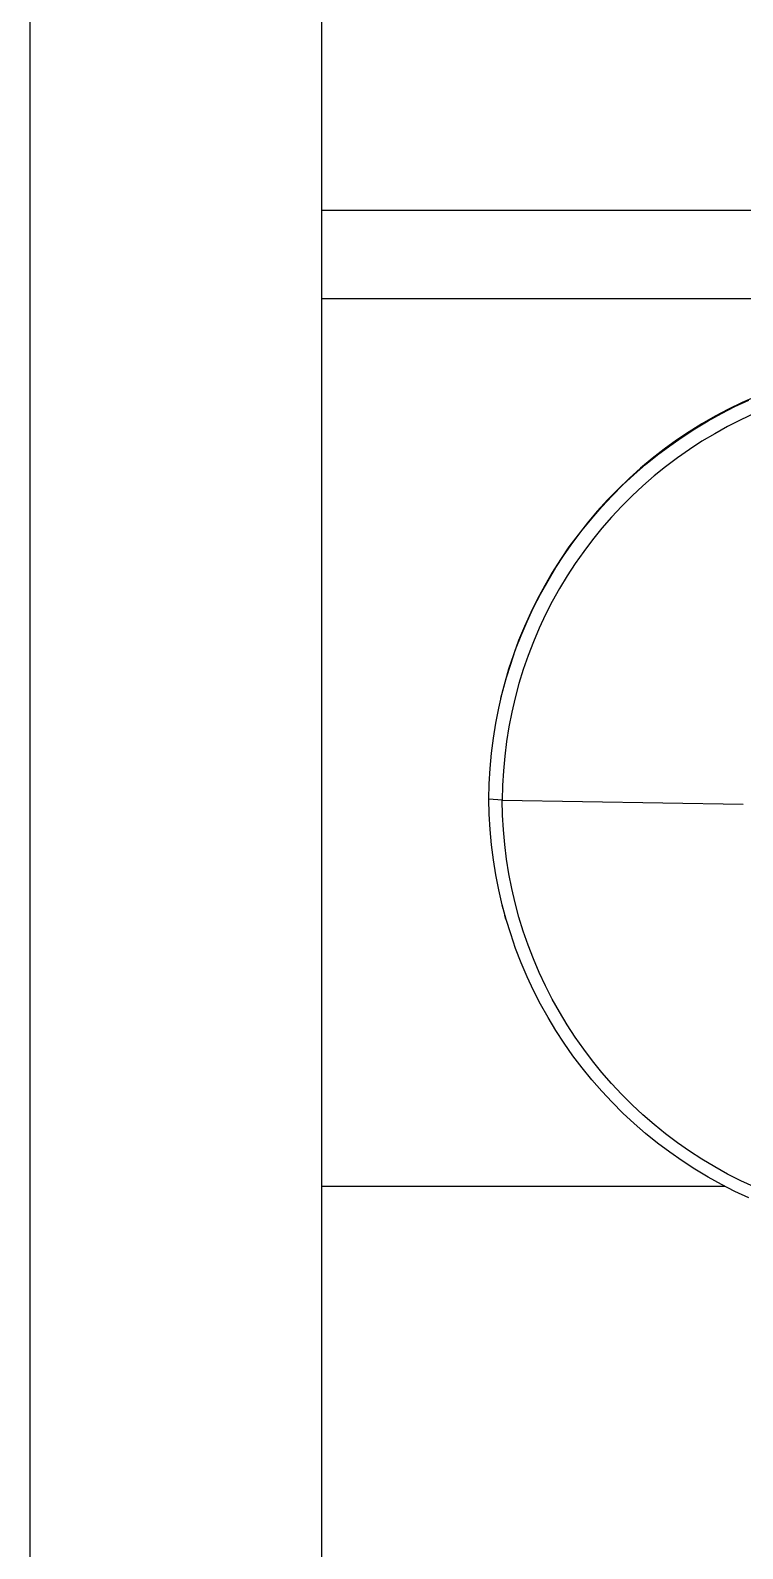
# Model space of a CAD drawing. Header units: millimetres. Extents: x -1283 to 2747, y -259 to 2557.
# Drawn here: x 1036.35 to 1043.68, y 2027.42 to 2043.03 of the extents above; entities that cross this region are included whole.
import ezdxf

# ---------------------------------------------------------------- set-up
doc = ezdxf.new("R2010")
doc.units = ezdxf.units.MM
doc.header["$MEASUREMENT"] = 0
doc.layers.add('Utwórz2D linie widoczne', color=7, linetype='Continuous', true_color=0x000000)

msp = doc.modelspace()

# ---------------------------------------------------------------- linework, layer by layer
at = {"layer": 'Utwórz2D linie widoczne'}
for p, q in [((1036.354, 1346.646), (1036.354, 2055.646)), ((1039.354, 1346.646), (1039.354, 2055.646)), ((1039.354, 2041.181), (1051.572, 2041.181)), ((1051.572, 2040.271), (1039.354, 2040.271)), ((1043.463, 2039.091), (1043.602, 2039.162)), ((1043.677, 2039.205), (1043.537, 2039.137)), ((1043.602, 2039.162), (1043.745, 2039.228)), ((1043.82, 2039.268), (1043.677, 2039.205)), ((1043.191, 2038.934), (1043.325, 2039.015)), ((1043.398, 2039.063), (1043.263, 2038.985)), ((1043.325, 2039.015), (1043.463, 2039.091)), ((1043.537, 2039.137), (1043.398, 2039.063)), ((1043.662, 2039.026), (1043.527, 2038.957)), ((1043.8, 2039.09), (1043.662, 2039.026)), ((1042.931, 2038.759), (1043.059, 2038.849)), ((1043.13, 2038.903), (1043, 2038.816)), ((1043.059, 2038.849), (1043.191, 2038.934)), ((1043.263, 2038.985), (1043.13, 2038.903)), ((1043.394, 2038.884), (1043.263, 2038.806)), ((1043.527, 2038.957), (1043.394, 2038.884)), ((1042.873, 2038.724), (1042.749, 2038.628)), ((1042.805, 2038.665), (1042.931, 2038.759)), ((1043, 2038.816), (1042.873, 2038.724)), ((1043.135, 2038.723), (1043.011, 2038.636)), ((1043.263, 2038.806), (1043.135, 2038.723)), ((1042.565, 2038.464), (1042.683, 2038.566)), ((1042.749, 2038.628), (1042.629, 2038.528)), ((1042.683, 2038.566), (1042.805, 2038.665)), ((1042.889, 2038.544), (1042.771, 2038.449)), ((1043.011, 2038.636), (1042.889, 2038.544)), ((1042.513, 2038.424), (1042.4, 2038.315)), ((1042.45, 2038.357), (1042.565, 2038.464)), ((1042.629, 2038.528), (1042.513, 2038.424)), ((1042.771, 2038.449), (1042.656, 2038.349)), ((1042.232, 2038.131), (1042.339, 2038.246)), ((1042.4, 2038.315), (1042.291, 2038.203)), ((1042.339, 2038.246), (1042.45, 2038.357)), ((1042.545, 2038.246), (1042.437, 2038.138)), ((1042.656, 2038.349), (1042.545, 2038.246)), ((1042.185, 2038.087), (1042.084, 2037.968)), ((1042.129, 2038.013), (1042.232, 2038.131)), ((1042.291, 2038.203), (1042.185, 2038.087)), ((1042.437, 2038.138), (1042.333, 2038.027)), ((1042.084, 2037.968), (1041.988, 2037.845)), ((1042.03, 2037.891), (1042.129, 2038.013)), ((1042.233, 2037.912), (1042.138, 2037.794)), ((1042.333, 2038.027), (1042.233, 2037.912)), ((1041.845, 2037.638), (1041.935, 2037.766)), ((1041.988, 2037.845), (1041.895, 2037.719)), ((1041.935, 2037.766), (1042.03, 2037.891)), ((1042.138, 2037.794), (1042.046, 2037.673)), ((1041.76, 2037.507), (1041.845, 2037.638)), ((1041.895, 2037.719), (1041.807, 2037.59)), ((1042.046, 2037.673), (1041.958, 2037.549)), ((1041.723, 2037.457), (1041.645, 2037.322)), ((1041.679, 2037.372), (1041.76, 2037.507)), ((1041.807, 2037.59), (1041.723, 2037.457)), ((1041.958, 2037.549), (1041.875, 2037.421)), ((1041.645, 2037.322), (1041.571, 2037.184)), ((1041.602, 2037.235), (1041.679, 2037.372)), ((1041.797, 2037.291), (1041.723, 2037.158)), ((1041.875, 2037.421), (1041.797, 2037.291)), ((1041.571, 2037.184), (1041.501, 2037.044)), ((1041.531, 2037.096), (1041.602, 2037.235)), ((1041.723, 2037.158), (1041.654, 2037.023)), ((1041.501, 2037.044), (1041.437, 2036.901)), ((1041.464, 2036.954), (1041.531, 2037.096)), ((1041.654, 2037.023), (1041.589, 2036.885)), ((1041.437, 2036.901), (1041.377, 2036.757)), ((1041.403, 2036.809), (1041.464, 2036.954)), ((1041.589, 2036.885), (1041.529, 2036.745)), ((1041.295, 2036.515), (1041.346, 2036.663)), ((1041.377, 2036.757), (1041.323, 2036.61)), ((1041.346, 2036.663), (1041.403, 2036.809)), ((1041.529, 2036.745), (1041.475, 2036.603)), ((1041.249, 2036.365), (1041.295, 2036.515)), ((1041.323, 2036.61), (1041.274, 2036.461)), ((1041.475, 2036.603), (1041.425, 2036.46)), ((1041.208, 2036.214), (1041.249, 2036.365)), ((1041.274, 2036.461), (1041.23, 2036.311)), ((1041.425, 2036.46), (1041.38, 2036.314)), ((1041.172, 2036.061), (1041.208, 2036.214)), ((1041.23, 2036.311), (1041.191, 2036.16)), ((1041.38, 2036.314), (1041.341, 2036.167)), ((1041.142, 2035.907), (1041.172, 2036.061)), ((1041.341, 2036.167), (1041.306, 2036.019)), ((1041.117, 2035.752), (1041.142, 2035.907)), ((1041.306, 2036.019), (1041.277, 2035.87)), ((1041.098, 2035.597), (1041.117, 2035.752)), ((1041.277, 2035.87), (1041.253, 2035.72)), ((1041.084, 2035.44), (1041.098, 2035.597)), ((1041.234, 2035.569), (1041.22, 2035.418)), ((1041.253, 2035.72), (1041.234, 2035.569)), ((1041.075, 2035.284), (1041.084, 2035.44)), ((1041.22, 2035.418), (1041.212, 2035.266)), ((1041.072, 2035.127), (1041.075, 2035.284)), ((1041.212, 2035.266), (1041.209, 2035.114)), ((1041.209, 2035.114), (1041.072, 2035.127)), ((1041.075, 2034.97), (1041.072, 2035.127)), ((1041.212, 2034.962), (1041.209, 2035.114)), ((1041.209, 2035.114), (1043.685, 2035.073)), ((1041.084, 2034.814), (1041.075, 2034.97)), ((1041.22, 2034.81), (1041.212, 2034.962)), ((1041.098, 2034.657), (1041.084, 2034.814)), ((1041.234, 2034.658), (1041.22, 2034.81)), ((1041.117, 2034.502), (1041.098, 2034.657)), ((1041.253, 2034.508), (1041.234, 2034.658)), ((1041.142, 2034.347), (1041.117, 2034.502)), ((1041.277, 2034.357), (1041.253, 2034.508)), ((1041.172, 2034.193), (1041.142, 2034.347)), ((1041.306, 2034.208), (1041.277, 2034.357)), ((1041.208, 2034.04), (1041.172, 2034.193)), ((1041.341, 2034.06), (1041.306, 2034.208)), ((1041.249, 2033.889), (1041.208, 2034.04)), ((1041.217, 2033.997), (1041.208, 2034.034)), ((1041.38, 2033.913), (1041.341, 2034.06)), ((1041.246, 2033.892), (1041.236, 2033.928)), ((1041.295, 2033.739), (1041.249, 2033.889)), ((1041.425, 2033.768), (1041.38, 2033.913)), ((1041.346, 2033.591), (1041.295, 2033.739)), ((1041.475, 2033.624), (1041.425, 2033.768)), ((1041.403, 2033.444), (1041.346, 2033.591)), ((1041.529, 2033.482), (1041.475, 2033.624)), ((1041.464, 2033.3), (1041.403, 2033.444)), ((1041.589, 2033.342), (1041.529, 2033.482)), ((1041.531, 2033.158), (1041.464, 2033.3)), ((1041.654, 2033.205), (1041.589, 2033.342)), ((1041.602, 2033.018), (1041.531, 2033.158)), ((1041.723, 2033.069), (1041.654, 2033.205)), ((1041.679, 2032.881), (1041.602, 2033.018)), ((1041.797, 2032.937), (1041.723, 2033.069)), ((1041.875, 2032.806), (1041.797, 2032.937)), ((1041.76, 2032.747), (1041.679, 2032.881)), ((1041.958, 2032.679), (1041.875, 2032.806)), ((1041.845, 2032.616), (1041.76, 2032.747)), ((1041.935, 2032.487), (1041.845, 2032.616)), ((1042.046, 2032.554), (1041.958, 2032.679)), ((1042.03, 2032.362), (1041.935, 2032.487)), ((1042.138, 2032.433), (1042.046, 2032.554)), ((1042.129, 2032.24), (1042.03, 2032.362)), ((1042.233, 2032.315), (1042.138, 2032.433)), ((1042.333, 2032.2), (1042.233, 2032.315)), ((1042.232, 2032.122), (1042.129, 2032.24)), ((1042.437, 2032.089), (1042.333, 2032.2)), ((1042.339, 2032.008), (1042.232, 2032.122)), ((1042.45, 2031.897), (1042.339, 2032.008)), ((1042.545, 2031.982), (1042.437, 2032.089)), ((1042.656, 2031.878), (1042.545, 2031.982)), ((1042.565, 2031.79), (1042.45, 2031.897)), ((1042.771, 2031.779), (1042.656, 2031.878)), ((1042.683, 2031.687), (1042.565, 2031.79)), ((1042.805, 2031.589), (1042.683, 2031.687)), ((1042.889, 2031.683), (1042.771, 2031.779)), ((1043.011, 2031.592), (1042.889, 2031.683)), ((1042.931, 2031.494), (1042.805, 2031.589)), ((1043.135, 2031.505), (1043.011, 2031.592)), ((1043.059, 2031.405), (1042.931, 2031.494)), ((1043.191, 2031.319), (1043.059, 2031.405)), ((1043.263, 2031.422), (1043.135, 2031.505)), ((1043.394, 2031.344), (1043.263, 2031.422)), ((1043.325, 2031.239), (1043.191, 2031.319)), ((1043.462, 2031.163), (1043.325, 2031.239)), ((1043.527, 2031.27), (1043.394, 2031.344)), ((1043.662, 2031.201), (1043.527, 2031.27)), ((1043.8, 2031.137), (1043.662, 2031.201)), ((1039.354, 2031.144), (1043.496, 2031.144)), ((1043.602, 2031.092), (1043.462, 2031.163)), ((1043.744, 2031.025), (1043.602, 2031.092))]:
    msp.add_line(p, q, dxfattribs=at)

doc.saveas('drawing.dxf')
